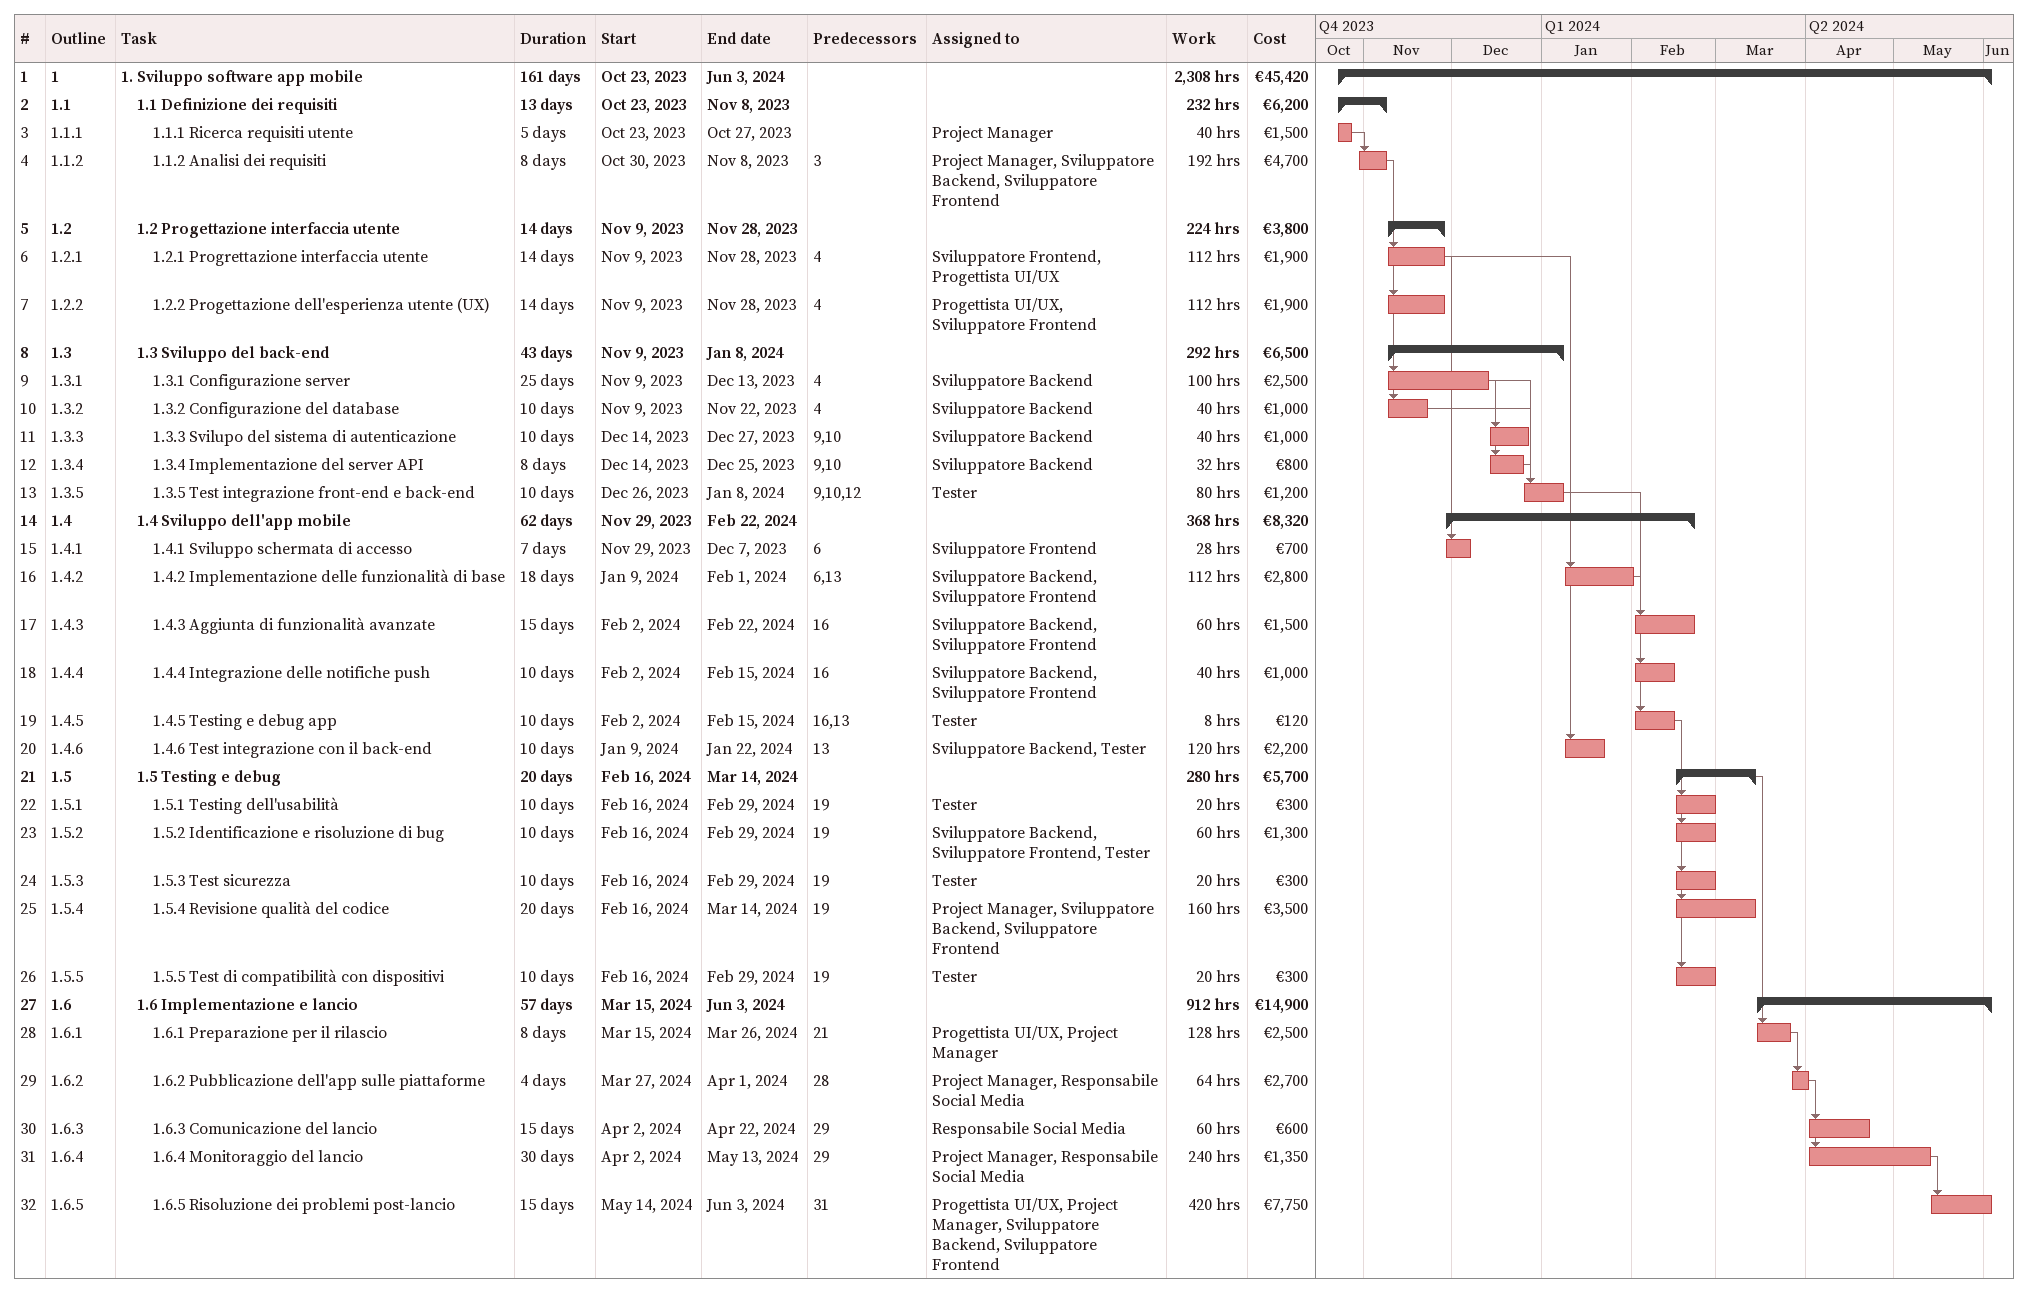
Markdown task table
| ID | WBS | Task | Duration | Start | Finish | Predecessors | Resources | Work (h) | Cost (€) |
|---|---|---|---|---|---|---|---|---|---|
| 1 | 1 | **1. Sviluppo software app mobile** | 161d | 2023-10-23 | 2024-06-03 |  |  | 2308 | 45420 |
| 2 | 1.1 | **1.1 Definizione dei requisiti** | 13d | 2023-10-23 | 2023-11-08 |  |  | 232 | 6200 |
| 3 | 1.1.1 | 1.1.1 Ricerca requisiti utente | 5d | 2023-10-23 | 2023-10-27 |  | Project Manager | 40 | 1500 |
| 4 | 1.1.2 | 1.1.2 Analisi dei requisiti | 8d | 2023-10-30 | 2023-11-08 | 3 | Project Manager, Sviluppatore Backend, Sviluppatore Frontend | 192 | 4700 |
| 5 | 1.2 | **1.2 Progettazione interfaccia utente** | 14d | 2023-11-09 | 2023-11-28 |  |  | 224 | 3800 |
| 6 | 1.2.1 | 1.2.1 Progrettazione interfaccia utente | 14d | 2023-11-09 | 2023-11-28 | 4 | Sviluppatore Frontend, Progettista UI/UX | 112 | 1900 |
| 7 | 1.2.2 | 1.2.2 Progettazione dell'esperienza utente (UX) | 14d | 2023-11-09 | 2023-11-28 | 4 | Progettista UI/UX, Sviluppatore Frontend | 112 | 1900 |
| 8 | 1.3 | **1.3 Sviluppo del back-end** | 43d | 2023-11-09 | 2024-01-08 |  |  | 292 | 6500 |
| 9 | 1.3.1 | 1.3.1 Configurazione server | 25d | 2023-11-09 | 2023-12-13 | 4 | Sviluppatore Backend | 100 | 2500 |
| 10 | 1.3.2 | 1.3.2 Configurazione del database | 10d | 2023-11-09 | 2023-11-22 | 4 | Sviluppatore Backend | 40 | 1000 |
| 11 | 1.3.3 | 1.3.3 Svilupo del sistema di autenticazione | 10d | 2023-12-14 | 2023-12-27 | 9, 10 | Sviluppatore Backend | 40 | 1000 |
| 12 | 1.3.4 | 1.3.4 Implementazione del server API | 8d | 2023-12-14 | 2023-12-25 | 9, 10 | Sviluppatore Backend | 32 | 800 |
| 13 | 1.3.5 | 1.3.5 Test integrazione front-end e back-end | 10d | 2023-12-26 | 2024-01-08 | 9, 10, 12 | Tester | 80 | 1200 |
| 14 | 1.4 | **1.4 Sviluppo dell'app mobile** | 62d | 2023-11-29 | 2024-02-22 |  |  | 368 | 8320 |
| 15 | 1.4.1 | 1.4.1 Sviluppo schermata di accesso | 7d | 2023-11-29 | 2023-12-07 | 6 | Sviluppatore Frontend | 28 | 700 |
| 16 | 1.4.2 | 1.4.2 Implementazione delle funzionalità di base | 18d | 2024-01-09 | 2024-02-01 | 6, 13 | Sviluppatore Backend, Sviluppatore Frontend | 112 | 2800 |
| 17 | 1.4.3 | 1.4.3 Aggiunta di funzionalità avanzate | 15d | 2024-02-02 | 2024-02-22 | 16 | Sviluppatore Backend, Sviluppatore Frontend | 60 | 1500 |
| 18 | 1.4.4 | 1.4.4 Integrazione delle notifiche push | 10d | 2024-02-02 | 2024-02-15 | 16 | Sviluppatore Backend, Sviluppatore Frontend | 40 | 1000 |
| 19 | 1.4.5 | 1.4.5 Testing e debug app | 10d | 2024-02-02 | 2024-02-15 | 16, 13 | Tester | 8 | 120 |
| 20 | 1.4.6 | 1.4.6 Test integrazione con il back-end | 10d | 2024-01-09 | 2024-01-22 | 13 | Sviluppatore Backend, Tester | 120 | 2200 |
| 21 | 1.5 | **1.5 Testing e debug** | 20d | 2024-02-16 | 2024-03-14 |  |  | 280 | 5700 |
| 22 | 1.5.1 | 1.5.1 Testing dell'usabilità | 10d | 2024-02-16 | 2024-02-29 | 19 | Tester | 20 | 300 |
| 23 | 1.5.2 | 1.5.2 Identificazione e risoluzione di bug | 10d | 2024-02-16 | 2024-02-29 | 19 | Sviluppatore Backend, Sviluppatore Frontend, Tester | 60 | 1300 |
| 24 | 1.5.3 | 1.5.3 Test sicurezza | 10d | 2024-02-16 | 2024-02-29 | 19 | Tester | 20 | 300 |
| 25 | 1.5.4 | 1.5.4 Revisione qualità del codice | 20d | 2024-02-16 | 2024-03-14 | 19 | Project Manager, Sviluppatore Backend, Sviluppatore Frontend | 160 | 3500 |
| 26 | 1.5.5 | 1.5.5 Test di compatibilità con dispositivi | 10d | 2024-02-16 | 2024-02-29 | 19 | Tester | 20 | 300 |
| 27 | 1.6 | **1.6 Implementazione e lancio** | 57d | 2024-03-15 | 2024-06-03 |  |  | 912 | 14900 |
| 28 | 1.6.1 | 1.6.1 Preparazione per il rilascio | 8d | 2024-03-15 | 2024-03-26 | 21 | Progettista UI/UX, Project Manager | 128 | 2500 |
| 29 | 1.6.2 | 1.6.2 Pubblicazione dell'app sulle piattaforme | 4d | 2024-03-27 | 2024-04-01 | 28 | Project Manager, Responsabile Social Media | 64 | 2700 |
| 30 | 1.6.3 | 1.6.3 Comunicazione del lancio | 15d | 2024-04-02 | 2024-04-22 | 29 | Responsabile Social Media | 60 | 600 |
| 31 | 1.6.4 | 1.6.4 Monitoraggio del lancio | 30d | 2024-04-02 | 2024-05-13 | 29 | Project Manager, Responsabile Social Media | 240 | 1350 |
| 32 | 1.6.5 | 1.6.5 Risoluzione dei problemi post-lancio | 15d | 2024-05-14 | 2024-06-03 | 31 | Progettista UI/UX, Project Manager, Sviluppatore Backend, Sviluppatore Frontend | 420 | 7750 |
